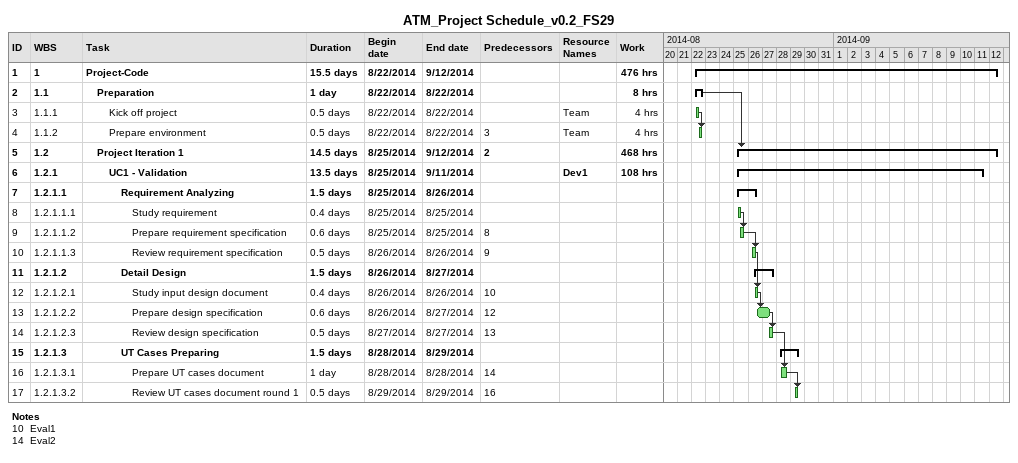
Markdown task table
ATM_Project Schedule_v0.2_FS29

| ID | WBS | Task | Duration | Start | Finish | Predecessors | Resources | Work (h) |
|---|---|---|---|---|---|---|---|---|
| 1 | 1 | **Project-Code** | 15.5d | 2014-08-22 | 2014-09-12 |  |  | 476 |
| 2 | 1.1 | **Preparation** | 1d | 2014-08-22 | 2014-08-22 |  |  | 8 |
| 3 | 1.1.1 | Kick off project | 0.5d | 2014-08-22 | 2014-08-22 |  | Team | 4 |
| 4 | 1.1.2 | Prepare environment | 0.5d | 2014-08-22 | 2014-08-22 | 3 | Team | 4 |
| 5 | 1.2 | **Project Iteration 1** | 14.5d | 2014-08-25 | 2014-09-12 | 2 |  | 468 |
| 6 | 1.2.1 | **UC1 - Validation** | 13.5d | 2014-08-25 | 2014-09-11 |  | Dev1 | 108 |
| 7 | 1.2.1.1 | **Requirement Analyzing** | 1.5d | 2014-08-25 | 2014-08-26 |  |  |  |
| 8 | 1.2.1.1.1 | Study requirement | 0.4d | 2014-08-25 | 2014-08-25 |  |  |  |
| 9 | 1.2.1.1.2 | Prepare requirement specification | 0.6d | 2014-08-25 | 2014-08-25 | 8 |  |  |
| 10 | 1.2.1.1.3 | Review requirement specification | 0.5d | 2014-08-26 | 2014-08-26 | 9 |  |  |
| 11 | 1.2.1.2 | **Detail Design** | 1.5d | 2014-08-26 | 2014-08-27 |  |  |  |
| 12 | 1.2.1.2.1 | Study input design document | 0.4d | 2014-08-26 | 2014-08-26 | 10 |  |  |
| 13 | 1.2.1.2.2 | Prepare design specification | 0.6d | 2014-08-26 | 2014-08-27 | 12 |  |  |
| 14 | 1.2.1.2.3 | Review design specification | 0.5d | 2014-08-27 | 2014-08-27 | 13 |  |  |
| 15 | 1.2.1.3 | **UT Cases Preparing** | 1.5d | 2014-08-28 | 2014-08-29 |  |  |  |
| 16 | 1.2.1.3.1 | Prepare UT cases document | 1d | 2014-08-28 | 2014-08-28 | 14 |  |  |
| 17 | 1.2.1.3.2 | Review UT cases document round 1 | 0.5d | 2014-08-29 | 2014-08-29 | 16 |  |  |

Notes
- 10: Eval1
- 14: Eval2
